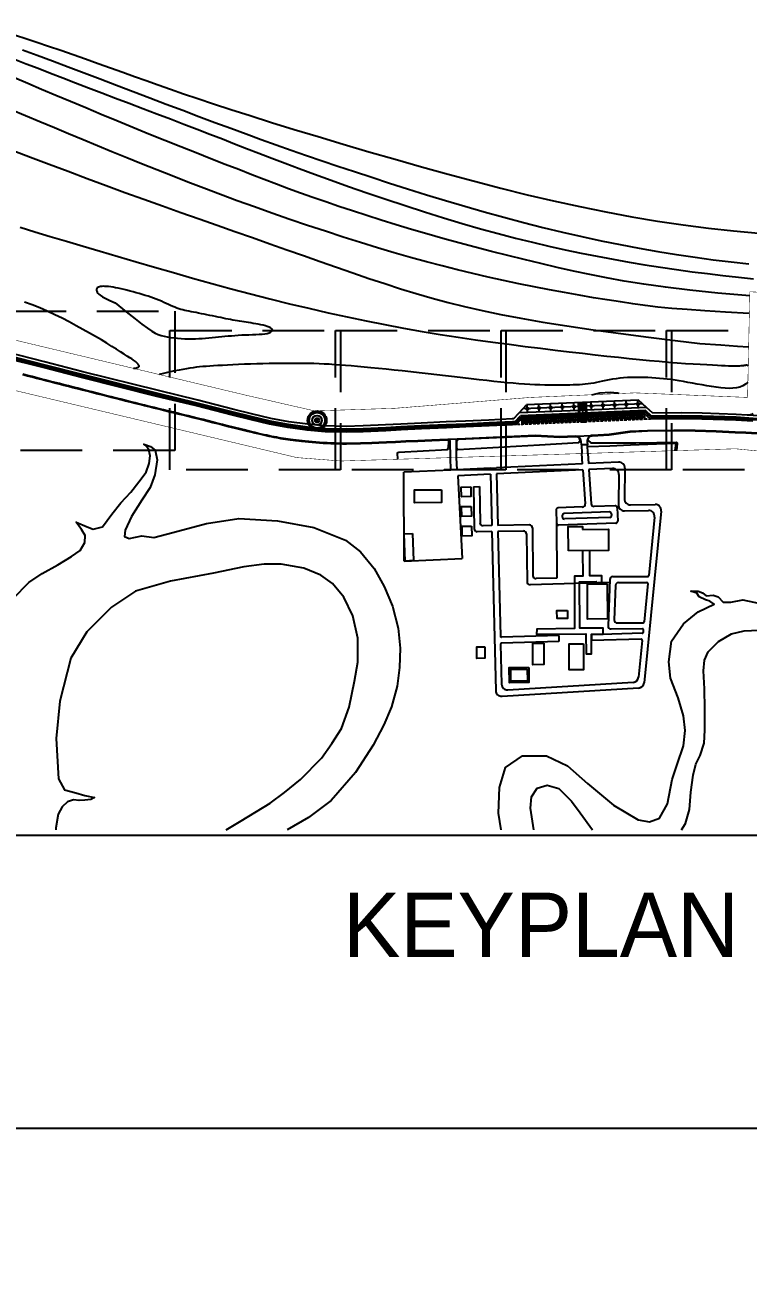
# Model space of a CAD drawing. Header units: millimetres. Extents: x -244126 to 368105, y -173968 to 259060.
# Drawn here: x -168978 to -167372, y 85807 to 88564 of the extents above; entities that cross this region are included whole.
import ezdxf
from ezdxf.xclip import XClip

# ---------------------------------------------------------------- set-up
doc = ezdxf.new("R2010")
doc.units = ezdxf.units.MM
doc.header["$MEASUREMENT"] = 0
doc.header["$XCLIPFRAME"] = 0
doc.linetypes.add('DASHED2', pattern=[0.375, 0.25, -0.125])
doc.linetypes.add('HIDDEN', pattern=[9.525, 6.35, -3.175])
for name, color, linetype in [('CONTOUR 0.50M', 8, 'Continuous'), ('CPP-LINE1', 1, 'Continuous'), ('CPP-LINE2.5', 7, 'Continuous'), ('CPP-ROOF', 7, 'Continuous'), ('CPP-TEXT-TITL', 5, 'Continuous'), ('POCH Draft 01', 241, 'Continuous'), ('Top Slope', 11, 'Continuous'), ('WALL', 2, 'Continuous')]:
    doc.layers.add(name, color=color, linetype=linetype)
doc.styles.add('CORDIA', font='cordia.shx')

# ---------------------------------------------------------------- blocks, each defined once
blk = doc.blocks.new('A$Cd4a0c64f')
at = {"layer": 'POCH Draft 01', "color": 8}
for points in [[(917.5, 835.7), (928.1, 832.3), (939.4, 828.5), (951.4, 824.5), (963.9, 820.2), (976.6, 815.8), (989.5, 811.3), (1002.5, 806.7), (1015.3, 802.2), (1027.8, 797.7), (1039.9, 793.3), (1051.9, 789), (1064.1, 784.7), (1076.8, 780.2), (1090.3, 775.5), (1105, 770.5), (1121.1, 765.1), (1139.1, 759.2), (1159, 752.9), (1180.8, 746), (1204.2, 738.8), (1228.9, 731.3), (1254.6, 723.6), (1281.1, 715.8), (1308.1, 708), (1335.4, 700.3), (1362.6, 692.7), (1389.9, 685.4), (1417, 678.3), (1444.2, 671.5), (1471.2, 665.1), (1498.1, 659.2), (1524.9, 653.7), (1551.6, 648.7), (1578.1, 644.3), (1604.5, 640.4), (1630.6, 637.1), (1656.5, 634.2), (1682.2, 631.7)], [(924.6, 820.7), (939.8, 815.2), (955.5, 809.3), (971.6, 803.3), (988, 797.1), (1004.7, 790.8), (1021.5, 784.4), (1038.5, 777.9), (1055.5, 771.4), (1072.6, 764.9), (1089.5, 758.5), (1106.2, 752.1), (1122.7, 746), (1138.9, 739.9), (1154.7, 734.1), (1170.3, 728.5), (1185.8, 722.9), (1201.3, 717.5), (1217, 712), (1232.9, 706.5), (1249.3, 701), (1266.3, 695.3), (1284, 689.5), (1302.2, 683.5), (1321, 677.5), (1340.3, 671.5), (1359.9, 665.5), (1379.8, 659.6), (1399.8, 653.8), (1420, 648.2), (1440.1, 642.9), (1460.2, 637.8), (1480.3, 632.9), (1500.2, 628.4), (1520.1, 624.1), (1539.8, 620.1), (1559.4, 616.4), (1578.7, 612.9), (1597.9, 609.8), (1616.8, 607), (1635.4, 604.5), (1653.9, 602.2), (1672.1, 600.3)], [(916.5, 811.1), (928.5, 806.4), (940.8, 801.7), (953.3, 796.8), (966.2, 791.8), (979.3, 786.7), (992.6, 781.5), (1006.3, 776.3), (1020.2, 771), (1034.3, 765.6), (1048.5, 760.2), (1062.7, 754.8), (1076.8, 749.5), (1090.7, 744.2), (1104.3, 739), (1117.5, 733.9), (1130.3, 728.9), (1142.9, 724), (1155.3, 719.1), (1168, 714.2), (1181.1, 709.1), (1194.9, 703.8), (1209.5, 698.3), (1225.2, 692.6), (1242.2, 686.4), (1260.2, 680), (1279.1, 673.5), (1298.5, 666.9), (1318.3, 660.3), (1338.2, 653.9), (1357.9, 647.7), (1377.3, 641.8), (1396.1, 636.4), (1414.3, 631.4), (1432.1, 626.7), (1449.4, 622.5), (1466.4, 618.5), (1483.2, 614.8), (1499.7, 611.3), (1516.2, 608.1), (1532.6, 605), (1548.9, 602.1), (1565.2, 599.4), (1581.4, 596.8), (1597.6, 594.4), (1613.7, 592.2), (1629.7, 590.2), (1645.6, 588.3), (1661.4, 586.5), (1677.1, 585)], [(1673.1, 567.2), (1640.2, 570.1), (1611.5, 573.1), (1586.3, 576.1), (1564, 579.2), (1544, 582.5), (1525.7, 585.8), (1508.5, 589.3), (1491.7, 592.9), (1474.9, 596.6), (1458, 600.6), (1441.1, 604.6), (1424.1, 608.7), (1407.2, 613), (1390.4, 617.4), (1373.7, 621.9), (1357.2, 626.4), (1340.9, 631.1), (1324.9, 635.8), (1309.2, 640.5), (1293.9, 645.2), (1278.9, 650), (1264.4, 654.7), (1250.3, 659.4), (1236.7, 664), (1223.6, 668.6), (1210.9, 673.2), (1198.4, 677.7), (1185.9, 682.4), (1173.4, 687.1), (1160.5, 692.1), (1147.2, 697.3), (1133.2, 702.7), (1118.5, 708.5), (1103.2, 714.6), (1087.4, 720.9), (1071.2, 727.4), (1054.8, 734), (1038.3, 740.7), (1021.8, 747.4), (1005.6, 754.2), (989.7, 760.8), (974.1, 767.4), (959, 773.8), (944.3, 780), (930.1, 786.1), (916.5, 791.9)], [(1672.7, 549.3), (1648.1, 550.6), (1627, 551.8), (1608.8, 553.1), (1592.9, 554.4), (1578.7, 555.8), (1565.6, 557.4), (1552.8, 559.1), (1540, 561), (1526.5, 563.1), (1512.3, 565.4), (1497.6, 567.9), (1482.5, 570.6), (1467, 573.5), (1451.3, 576.5), (1435.5, 579.7), (1419.7, 583.1), (1403.9, 586.6), (1388.2, 590.3), (1372.4, 594.1), (1356.4, 598.1), (1340.3, 602.4), (1323.9, 606.9), (1307.2, 611.7), (1290.1, 616.8), (1272.5, 622.2), (1254.5, 627.9), (1236.3, 633.8), (1218, 639.9), (1199.7, 646.1), (1181.4, 652.5), (1163.3, 658.9), (1145.6, 665.3), (1128.3, 671.7), (1111.4, 678.1), (1094.9, 684.5), (1078.7, 690.8), (1062.8, 697.1), (1047.2, 703.3), (1031.9, 709.5), (1016.7, 715.7), (1001.8, 721.9), (986.9, 728), (972.1, 734.1), (957.4, 740.2), (942.6, 746.4), (927.8, 752.6), (912.8, 759)], [(922.2, 638), (937.3, 633.4), (953.2, 628.6), (969.8, 623.6), (987, 618.5), (1004.7, 613.2), (1022.9, 607.8), (1041.6, 602.3), (1060.6, 596.7), (1080, 591.2), (1099.6, 585.6), (1119.4, 580.1), (1139.3, 574.6), (1159.3, 569.3), (1179.3, 564.2), (1199.3, 559.2), (1219.2, 554.5), (1239.1, 549.9), (1258.8, 545.6), (1278.3, 541.5), (1297.7, 537.7), (1316.9, 534.1), (1335.9, 530.7), (1354.6, 527.6), (1373, 524.7), (1391, 522.1), (1408.6, 519.6), (1425.6, 517.4), (1442.1, 515.3), (1457.9, 513.3), (1473, 511.5), (1487.3, 509.8), (1500.9, 508.2), (1513.9, 506.7), (1526.2, 505.3), (1537.9, 504), (1549.1, 502.8), (1559.8, 501.7), (1570.1, 500.8), (1580, 499.9), (1589.5, 499.1), (1598.5, 498.4), (1607, 497.8), (1614.9, 497.3), (1622.2, 496.9), (1628.8, 496.5), (1634.7, 496.2), (1639.8, 495.9), (1644.2, 495.7), (1647.9, 495.5), (1651.1, 495.3), (1653.9, 495.2), (1656.2, 495.2), (1658.2, 495.2), (1660, 495.2), (1661.6, 495.3), (1663.1, 495.4), (1664.4, 495.5), (1665.6, 495.6), (1666.6, 495.7), (1667.5, 495.9), (1668.3, 496), (1669, 496), (1669.6, 496.1), (1670.1, 496.1), (1670.5, 496), (1670.8, 496), (1671, 495.9), (1671.2, 495.8), (1671.3, 495.7), (1671.4, 495.6)], [(1038.9, 492.7), (1040.2, 492.8), (1041.2, 493), (1042.1, 493.2), (1042.7, 493.4), (1043.3, 493.6), (1043.7, 493.7), (1044, 493.9), (1044.2, 494.1), (1044.4, 494.3), (1044.5, 494.4), (1044.6, 494.6), (1044.6, 494.8), (1044.6, 495), (1044.6, 495.2), (1044.5, 495.4), (1044.4, 495.7), (1044.2, 495.9), (1044, 496.2), (1043.8, 496.6), (1043.5, 496.9), (1043.3, 497.2), (1043, 497.6), (1042.6, 498), (1042.3, 498.4), (1041.9, 498.7), (1041.4, 499.2), (1040.8, 499.7), (1039.9, 500.3), (1038.7, 501.2), (1037.1, 502.3), (1035.1, 503.6), (1032.5, 505.3), (1029.3, 507.3), (1025.6, 509.7), (1021.4, 512.4), (1016.6, 515.3), (1011.4, 518.5), (1005.8, 521.9), (999.8, 525.4), (993.5, 529), (986.8, 532.8), (979.9, 536.6), (972.7, 540.4), (965.4, 544.2), (957.8, 547.8), (950.1, 551.4), (942.3, 554.8), (934.5, 558), (926.6, 560.9)], [(1671.2, 478.3), (1668.7, 476.2), (1665.9, 474.5), (1662.8, 473.4), (1659.4, 472.6), (1655.8, 472.2), (1651.8, 472), (1647.7, 472.2), (1643.3, 472.6), (1638.6, 473.1), (1633.8, 473.8), (1629, 474.6), (1624, 475.5), (1619.1, 476.4), (1614.2, 477.4), (1609.4, 478.2), (1604.8, 479.1), (1600.4, 479.8), (1596.2, 480.5), (1592.1, 481.1), (1588.2, 481.6), (1584.3, 482), (1580.4, 482.3), (1576.5, 482.6), (1572.5, 482.9), (1568.4, 483.1), (1564.2, 483.2), (1559.9, 483.3), (1555.7, 483.3), (1551.5, 483.2), (1547.3, 483.1), (1543.2, 482.8), (1539.3, 482.4), (1535.5, 481.9), (1531.9, 481.4), (1528.3, 480.7), (1525, 480.1), (1521.7, 479.4), (1518.5, 478.7), (1515.5, 478.1), (1512.5, 477.5), (1509.6, 477), (1506.8, 476.6), (1503.9, 476.3), (1501, 476), (1498, 475.8), (1494.9, 475.6), (1491.5, 475.5), (1488, 475.4), (1484.3, 475.3), (1480.2, 475.3), (1476, 475.2), (1471.6, 475.3), (1466.9, 475.3), (1462.1, 475.4), (1457.1, 475.6), (1452, 475.8), (1446.7, 476.1), (1441.3, 476.4), (1435.6, 476.8), (1429.7, 477.3), (1423.5, 477.8), (1416.9, 478.5), (1409.9, 479.2), (1402.6, 480), (1394.7, 480.9), (1386.5, 481.8), (1377.9, 482.8), (1369.1, 483.8), (1360.1, 484.9), (1351.1, 486), (1342, 487), (1333, 488), (1324.2, 489), (1315.5, 490), (1307, 490.9), (1298.8, 491.7), (1290.9, 492.5), (1283.3, 493.2), (1276.1, 493.9), (1269.3, 494.5), (1262.9, 495.1), (1256.9, 495.6), (1251.1, 496), (1245.6, 496.4), (1240.3, 496.8), (1235.1, 497.1), (1229.8, 497.3), (1224.6, 497.5), (1219.2, 497.6), (1213.8, 497.7), (1208.2, 497.8), (1202.5, 497.8), (1196.7, 497.8), (1190.7, 497.8), (1184.6, 497.7), (1178.4, 497.6), (1172.1, 497.4), (1165.7, 497.2), (1159.3, 497), (1153, 496.8), (1146.9, 496.5), (1141, 496.2), (1135.5, 496), (1130.3, 495.7), (1125.6, 495.5), (1121.3, 495.2), (1117.4, 495), (1113.7, 494.7), (1110.2, 494.4), (1106.8, 494.1), (1103.6, 493.7), (1100.3, 493.3), (1096.9, 492.8), (1093.4, 492.3), (1089.7, 491.6), (1085.7, 490.9), (1081.3, 490), (1076.5, 489), (1071.1, 487.8), (1065.2, 486.4)], [(1510.7, 465.4), (1518.8, 467.4), (1529.3, 468), (1537.1, 467.4), (1538.3, 467.2)]]:
    blk.add_lwpolyline(points, dxfattribs=at)
blk.add_lwpolyline([(1014.6, 562.5), (1020, 560.1), (1031.3, 550.9), (1040.4, 543.6), (1047.6, 538.1), (1053.2, 534), (1057.6, 531), (1061.2, 529), (1064.3, 527.6), (1067.2, 526.6), (1070.3, 525.7), (1073.6, 525), (1077, 524.4), (1080.6, 524), (1084.2, 523.6), (1087.9, 523.3), (1091.6, 523.1), (1095.3, 523.1), (1098.9, 523.1), (1102.5, 523.1), (1106, 523.3), (1109.5, 523.5), (1113, 523.7), (1116.4, 524), (1119.7, 524.3), (1123.1, 524.7), (1126.4, 525), (1129.7, 525.4), (1133, 525.7), (1136.3, 526), (1139.7, 526.3), (1143.1, 526.6), (1146.6, 526.8), (1150.2, 527), (1153.8, 527.2), (1157.5, 527.3), (1161.2, 527.4), (1164.7, 527.6), (1168.1, 527.7), (1171.2, 528), (1174, 528.3), (1176.5, 528.7), (1178.4, 529.2), (1179.9, 529.8), (1181, 530.5), (1181.6, 531.3), (1181.8, 532.1), (1181.6, 532.9), (1181, 533.7), (1179.9, 534.5), (1178.4, 535.2), (1176.6, 535.9), (1174.6, 536.5), (1172.3, 537.1), (1169.8, 537.6), (1167.2, 538.1), (1164.7, 538.6), (1162.1, 539), (1159.6, 539.4), (1157.2, 539.7), (1154.9, 540.1), (1152.6, 540.4), (1150.3, 540.8), (1148, 541.1), (1145.8, 541.5), (1143.5, 541.9), (1141.1, 542.3), (1138.7, 542.8), (1136.3, 543.3), (1133.8, 543.8), (1131.2, 544.3), (1128.6, 544.9), (1125.9, 545.5), (1123.1, 546), (1120.3, 546.6), (1117.4, 547.2), (1114.5, 547.8), (1111.6, 548.4), (1108.7, 548.9), (1105.9, 549.5), (1103.2, 550), (1100.6, 550.5), (1098.2, 550.9), (1095.9, 551.4), (1093.8, 551.8), (1091.7, 552.3), (1089.6, 552.8), (1087.6, 553.3), (1085.6, 554), (1083.6, 554.7), (1081.5, 555.5), (1079.3, 556.4), (1077.1, 557.4), (1074.9, 558.5), (1072.5, 559.5), (1070.1, 560.6), (1067.6, 561.7), (1065, 562.8), (1062.3, 563.9), (1059.5, 564.9), (1056.7, 565.9), (1053.8, 566.9), (1050.8, 567.8), (1047.8, 568.7), (1044.7, 569.6), (1041.6, 570.5), (1038.4, 571.4), (1035.3, 572.2), (1032.1, 573), (1029.1, 573.7), (1026.1, 574.4), (1023.2, 575.1), (1020.4, 575.6), (1017.9, 576.1), (1015.4, 576.5), (1013.2, 576.8), (1011.2, 577), (1009.3, 577.1), (1007.6, 577.2), (1006.1, 577.1), (1004.8, 576.9), (1003.7, 576.7), (1002.8, 576.4), (1002, 576), (1001.5, 575.5), (1001.1, 574.9), (1000.8, 574.3), (1000.7, 573.6), (1000.8, 572.8), (1001, 572), (1001.3, 571.2), (1002, 570.2), (1003, 569.1), (1004.7, 567.9), (1007.1, 566.4), (1010.3, 564.6)], close=True, dxfattribs=at)
blk = doc.blocks.new('A$C69619acb')
at = {"layer": 'Top Slope', "color": 8, "ltscale": 0.1}
for p, q in [((1528.8, 755.3), (1482.1, 753.7)), ((1480.2, 751.6), (1480.2, 750)), ((1529, 749.7), (1482.3, 748.1)), ((1530.9, 753.4), (1530.9, 751.8))]:
    blk.add_line(p, q, dxfattribs=at)
for centre, start, end in [((1528.8, 753.3), 2.0307, 92.0307), ((1482.2, 751.6), 92.0307, 182.0307), ((1482.3, 750.1), 182.0307, 272.0307), ((1528.9, 751.7), 272.0307, 2.0307)]:
    blk.add_arc(centre, 2.04, start, end, dxfattribs=at)
at = {"layer": 'WALL', "color": 1}
for p, q in [((1538.2, 806.5), (1507.2, 805.1)), ((1365.5, 798.5), (1317.2, 796.3)), ((1317.5, 704.8), (1317.2, 796.3)), ((1406.3, 800.4), (1371.5, 798.8)), ((1406.4, 794.3), (1372.8, 792.7)), ((1372.8, 792.7), (1377.2, 707.3)), ((1406.3, 800.4), (1412.4, 800.7)), ((1406.4, 794.3), (1407.7, 741.3)), ((1501.1, 804.8), (1412.4, 800.7)), ((1501.5, 798.7), (1412.6, 794.6)), ((1412.6, 794.6), (1413.8, 741.4)), ((1501.5, 798.7), (1503.7, 763.7)), ((1532, 800.1), (1507.6, 798.9)), ((1507.6, 798.9), (1509.9, 763.8)), ((1538.4, 793.9), (1538, 762.7)), ((1544.6, 800.3), (1544.2, 768.9)), ((1388.7, 781.3), (1394.9, 781.4)), ((1388.7, 781.3), (1389.4, 737.9)), ((1394.9, 781.4), (1395.5, 744.2)), ((1473.8, 757.5), (1474.3, 743.7)), ((1500.8, 760.5), (1475.8, 759.6)), ((1534.7, 761.7), (1513.1, 760.9)), ((1536.8, 759.7), (1537.3, 745.9)), ((1544.2, 756.5), (1569, 756.8)), ((1550.4, 762.7), (1575.8, 763.1)), ((1582, 756.3), (1564.3, 579.5)), ((1446.3, 742), (1413.8, 741.4)), ((1474.3, 743.7), (1474.5, 687.2)), ((1535.3, 743.8), (1476.4, 741.7)), ((1575.2, 750.1), (1569.2, 689.8)), ((1407.8, 735.2), (1392.5, 734.9)), ((1407.7, 741.3), (1398.6, 741.2)), ((1407.8, 735.2), (1411.7, 571.4)), ((1440.2, 735.7), (1413.9, 735.3)), ((1413.9, 735.3), (1416.5, 627.3)), ((1443.4, 732.7), (1443.9, 683.4)), ((1449.4, 738.9), (1450, 689.7)), ((1317.5, 704.8), (1377.2, 707.3)), ((1528.9, 682.6), (1447.1, 680.4)), ((1474.5, 687.2), (1453.2, 686.7)), ((1529, 685.8), (1527.3, 638)), ((1532.1, 688.7), (1568.2, 688.8)), ((1534.9, 679.7), (1533.7, 644.2)), ((1538, 682.6), (1567.3, 682.7)), ((1568.4, 681.6), (1564.4, 642.2)), ((1536.7, 641), (1563.4, 641.3)), ((1476.5, 628), (1417.5, 626.3)), ((1476.5, 628), (1476.7, 621.8)), ((1562.3, 630.4), (1510.2, 628.9)), ((1510.2, 628.9), (1510.2, 622.8)), ((1530.4, 634.8), (1562.6, 635.2)), ((1563.6, 634.1), (1563.3, 631.3)), ((1416.7, 619.1), (1417.6, 577.9)), ((1476.7, 621.8), (1417.7, 620.2)), ((1561.5, 624.3), (1510.2, 622.8)), ((1562.5, 623.1), (1558.7, 585.3)), ((1553, 579.8), (1424.1, 571.9)), ((1558.6, 574), (1418.2, 565.4))]:
    blk.add_line(p, q, dxfattribs=at)
blk.add_lwpolyline([(2734.8, 0), (0, 0), (0, 1575.2), (2734.8, 1575.2)], close=True, dxfattribs=at)
for points in [[(915, 666.2), (931, 682.8), (944.9, 692.1), (960.9, 701), (975.1, 709.3), (984.1, 715.5), (988.6, 723.8), (989.2, 731.2), (985.3, 737.2), (979.9, 744.8), (991.1, 739.9), (997.3, 737.6), (1007, 740.1), (1016.6, 752.9), (1025.7, 764.8), (1036.1, 775.7), (1044.2, 786.4), (1051.8, 796.3), (1054.9, 805.2), (1055.9, 813.2), (1054.5, 819.4), (1051.9, 823.5), (1049.5, 825.1), (1056.3, 822.7), (1061.1, 819.1), (1063.3, 809.1), (1060.9, 793.7), (1055.9, 780.5), (1047.6, 767.6), (1036.9, 750.5), (1030.3, 736.5), (1029.7, 730), (1034.5, 727.9), (1047.3, 730.7), (1059.9, 729.1), (1079.4, 734.2), (1114.1, 743.6), (1147.3, 748.7), (1187.2, 746.1), (1224.4, 739.5), (1257, 726.2), (1272.6, 714.1), (1286.7, 697.2), (1297, 678.4), (1305.5, 658.2), (1311.2, 635.5), (1313.4, 615), (1312.7, 595.3), (1310.4, 575.8), (1304.5, 554.5), (1296.4, 536.2), (1285.4, 515.2), (1267.2, 486.9), (1242.2, 458.2), (1219.1, 440.6), (1193.6, 425.9), (1174.8, 414.7), (1159.2, 403.3), (1144.1, 387), (1138.2, 372.1), (1136.3, 360.6), (1137.8, 353.9), (1140.1, 349.9)], [(1365.5, 798.5), (1365.3, 811.3)], [(1370.9, 811.5), (1371.5, 798.8)], [(1501.1, 804.8), (1500.3, 815.5)], [(1506.6, 815.7), (1507.2, 805.1)], [(1090.8, 353.1), (1087.7, 364.6), (1089.2, 378.2), (1097.5, 396.2), (1106.6, 406.8), (1125.9, 422.6), (1149.5, 437.1), (1179.5, 455.5), (1194.3, 466.3), (1210.9, 479.7), (1232.2, 501.6), (1243, 516.9), (1252.8, 532.3), (1260.8, 554.2), (1266.3, 580.9), (1269.9, 600.5), (1269.8, 625.3), (1264.5, 648.5), (1255.2, 667.5), (1243.7, 681.8), (1231.8, 690.1), (1214.3, 697.5), (1190.8, 701.6), (1173.4, 701.5), (1152.5, 698.8), (1121.3, 692.3), (1076.8, 684), (1040.9, 673.7), (1016.2, 657.2), (990.8, 632), (974.2, 604.7), (963, 560.4), (959.4, 522.1), (961.8, 480.5), (967.9, 469.3), (979.6, 466.1), (988.9, 463.2), (998.8, 461.3), (995.1, 459.3), (988.6, 458.4), (982.9, 458), (977, 459), (970.9, 456.7), (965.5, 451.5), (961.4, 444), (958.9, 430.1), (958.5, 414.3), (959.9, 405.2), (963.7, 401.2), (968.2, 400.9), (973.5, 402.6), (977.6, 402), (983.1, 402.6), (979.7, 398.8), (975.8, 397.7), (971, 397.4), (967.2, 395.4), (963.9, 391), (962, 380.6), (958.1, 366.6), (954.4, 356.4), (943, 336)], [(1435.4, 362), (1427, 385.5), (1419.2, 414.4), (1414.4, 445.2), (1415.5, 471.6), (1421.8, 492.2), (1439.1, 504.1), (1463.9, 504.1), (1485.6, 493.8), (1506.3, 475.8), (1532.8, 453.3), (1558.2, 438.2), (1570, 436.1), (1580.3, 440.1), (1588.5, 454.6), (1593.3, 479.7), (1598.6, 495.3), (1605, 514.6), (1606.8, 530.2), (1605, 545.2), (1599.4, 564), (1591.6, 584.2), (1589.8, 601), (1592.7, 622.4), (1605, 640), (1620.1, 652.5), (1636.4, 660.2), (1632.2, 663.6), (1627.5, 664.7), (1621.2, 667.9), (1618.5, 671.7), (1612.6, 673.7), (1620, 673.8), (1624.5, 671.9), (1628.4, 669), (1635.4, 669.8), (1640.7, 667.8), (1645.9, 662.5), (1653.6, 662.3), (1666, 665), (1688.5, 660)], [(1466.8, 366.8), (1459.7, 388.5), (1452.1, 420.3), (1447.3, 450.1), (1448.4, 462), (1454.4, 470.8), (1464.7, 474.1), (1476.6, 470.6), (1489.7, 457.5), (1498.6, 445.5), (1513, 425.3), (1524.3, 412.7), (1538.9, 405), (1556.4, 402.1), (1575.4, 405.1), (1587.1, 411.4), (1599.7, 422.7), (1607.1, 434.5), (1611.1, 449), (1612.6, 466.9), (1614.8, 484.1), (1617.8, 495.6), (1622, 504.6), (1626.1, 517.3), (1627, 530.7), (1626.9, 540), (1626.9, 552.6), (1626.5, 573.2), (1625.5, 591.8), (1626.7, 602.7), (1630.5, 611.4), (1640.9, 622), (1654.2, 629.8), (1667.5, 632.9), (1682.4, 633.5)]]:
    blk.add_lwpolyline(points, dxfattribs=at)
for centre, radius, start, end in [((1538.5, 800.4), 6.13, 359.2731, 92.6465), ((1532.3, 793.9), 6.13, 359.2731, 92.6465), ((1550.3, 768.8), 6.13, 179.2731, 270.8631), ((1475.9, 757.5), 2.04, 92.0307, 182.0307), ((1500.7, 763.5), 3.06, 272.0307, 3.759), ((1512.9, 764), 3.06, 183.759, 272.0307), ((1534.7, 759.6), 2.04, 2.0307, 92.0307), ((1544.1, 762.6), 6.13, 179.2731, 270.8631), ((1569.1, 750.7), 6.13, 354.2814, 90.8631), ((1575.9, 756.9), 6.13, 354.2814, 90.8631), ((1398.5, 744.2), 3.06, 180.9107, 270.9634), ((1446.4, 738.9), 3.06, 0.6793, 90.9634), ((1476.3, 743.8), 2.04, 182.0307, 272.0307), ((1535.2, 745.8), 2.04, 272.0307, 2.0307), ((1392.5, 738), 3.06, 180.9107, 270.9634), ((1440.3, 732.7), 3.06, 0.6793, 90.9634), ((1447, 683.4), 3.06, 180.6793, 271.5233), ((1453.1, 689.7), 3.06, 180.6793, 271.5233), ((1532.1, 685.7), 3.06, 90.1624, 177.9203), ((1538, 679.6), 3.06, 90.1624, 177.9203), ((1567.3, 681.7), 1.02, 354.2814, 90.1624), ((1568.2, 689.9), 1.02, 270.1624, 354.2814), ((1536.7, 644.1), 3.06, 177.9203, 270.6037), ((1563.4, 642.3), 1.02, 270.6037, 354.2814), ((1417.5, 627.3), 1.02, 181.3431, 271.6343), ((1530.4, 637.9), 3.06, 177.9203, 270.6037), ((1562.3, 631.4), 1.02, 271.6343, 354.2814), ((1562.6, 634.2), 1.02, 354.2814, 90.6037), ((1417.7, 619.1), 1.02, 91.6343, 181.3431), ((1561.5, 623.2), 1.02, 354.2814, 91.6343), ((1423.8, 578.1), 6.13, 181.3431, 273.487), ((1552.6, 585.9), 6.13, 273.487, 354.2814), ((1558.2, 580.1), 6.13, 273.487, 354.2814), ((1417.8, 571.6), 6.13, 181.3431, 273.487)]:
    blk.add_arc(centre, radius, start, end, dxfattribs=at)
blk = doc.blocks.new('A$C01de73fd')
at = {"layer": 'Top Slope', "color": 8, "ltscale": 0.1}
blk.add_lwpolyline([(1298.3, 165.3), (1298.4, 149.8), (1278.3, 149.7), (1278.2, 165.2)], close=True, dxfattribs=at)
at = {"layer": 'WALL', "color": 3}
for points in [[(1208.6, 348.4), (1208.6, 335.2), (1180.6, 335.1), (1180.6, 348.3)], [(1238.5, 351.4), (1238.7, 341.3), (1229, 341.1), (1228.8, 351.2)], [(1238.9, 331.2), (1239.2, 321.1), (1229.5, 320.9), (1229.2, 331)], [(1239.4, 311), (1239.6, 300.9), (1229.9, 300.7), (1229.7, 310.8)], [(1178.5, 303.3), (1179.7, 275.4), (1171.1, 275), (1170, 303)], [(1379.1, 251.6), (1379.2, 215.3), (1358.7, 215.2), (1358.6, 251.5)], [(1338.3, 224.1), (1338.3, 215.8), (1327.4, 215.8), (1327.3, 224.1)], [(1252.9, 186.5), (1252.9, 174.8), (1244.8, 174.7), (1244.7, 186.5)], [(1313.8, 190.4), (1313.9, 168.3), (1302.5, 168.2), (1302.5, 190.4)], [(1354.5, 189.6), (1354.6, 163), (1340, 163), (1339.9, 189.6)], [(1296.8, 163.7), (1296.9, 151.3), (1279.8, 151.3), (1279.8, 163.7)]]:
    blk.add_lwpolyline(points, close=True, dxfattribs=at)
for points in [[(1339.1, 285.6), (1339, 310.6), (1353.6, 310.7), (1353.6, 307.6)], [(1353.6, 307.6), (1380.2, 307.7), (1380.2, 285.7), (1339.1, 285.6)], [(1353.7, 285.6), (1353.7, 285.6), (1353.9, 259.5), (1345.2, 259.5), (1345.3, 205.4), (1306.5, 204.7), (1306.4, 199.6), (1357.1, 200), (1357.2, 179.4), (1362.8, 179.4), (1362.7, 199.8), (1374.9, 199.8), (1374.9, 205.9), (1350.7, 205.8), (1350.6, 253.7), (1367.5, 253.8), (1367.5, 251.5)], [(1373.5, 251.5), (1373.5, 251.5), (1373.4, 259.7), (1361.1, 259.7), (1361, 285.6)]]:
    blk.add_lwpolyline(points, dxfattribs=at)
blk = doc.blocks.new('A$Cb4239c8d')
at = {"layer": 'WALL', "color": 8}
for points in [[(0, 6), (0.1, 6), (0.1, 1), (0, 1)], [(0.5, 4.9), (2, 4.9), (2, 5.2), (0.5, 5.2)], [(2.5, 6), (2.6, 6), (2.6, 1), (2.5, 1)]]:
    blk.add_lwpolyline(points, close=True, dxfattribs=at)
blk.add_lwpolyline([(0.1, 1), (0.1, 6), (2.5, 6), (2.5, 1)], dxfattribs=at)
blk = doc.blocks.new('A$C56fe0a10')
at = {"layer": 'WALL'}
for p in [(0, 0), (2.5, 0), (5, 0), (7.5, 0), (10, 0), (12.5, 0), (15, 0), (17.5, 0), (20, 0), (22.5, 0), (25, 0), (27.5, 0), (30, 0), (32.5, 0), (35, 0), (37.5, 0), (40, 0), (42.5, 0), (45, 0), (47.5, 0), (50, 0), (52.5, 0), (55, 0), (57.5, 0)]:
    blk.add_blockref('A$Cb4239c8d', p, dxfattribs=at)
blk = doc.blocks.new('A$C4f9aee8a')
at = {"layer": 'WALL', "color": 1}
for p, q in [((0, 0.4), (0.8, 0.4)), ((0.4, 0.8), (0.4, 0))]:
    blk.add_line(p, q, dxfattribs=at)
blk = doc.blocks.new('A$C82a114a4')
at = {"layer": 'WALL', "color": 1}
for p, q in [((0, 0.1), (0.2, 0.1)), ((0.1, 0), (0.1, 0.2))]:
    blk.add_line(p, q, dxfattribs=at)
at = {"layer": 'WALL'}
blk.add_lwpolyline([(0, 0.2), (0.2, 0.2), (0.2, 0), (0, 0)], close=True, dxfattribs=at)
blk = doc.blocks.new('A$C4b32d2d9')
at = {"layer": 'CPP-LINE2.5'}
blk.add_lwpolyline([(1, 5.8), (5.8, 5.8), (5.8, 1), (1, 1)], close=True, dxfattribs=at)
at = {"layer": 'CPP-ROOF', "color": 1, "linetype": 'DASHED2'}
blk.add_lwpolyline([(0, 6.8), (6.8, 6.8), (6.8, 0), (0, 0)], close=True, dxfattribs=at)
at = {"layer": 'WALL', "color": 3}
for points in [[(1.1, 5.7), (1.7, 5.7), (1.7, 5.1), (1.1, 5.1)], [(1.1, 1.7), (1.7, 1.7), (1.7, 1.1), (1.1, 1.1)], [(5.1, 5.7), (5.7, 5.7), (5.7, 5.1), (5.1, 5.1)], [(5.1, 1.7), (5.7, 1.7), (5.7, 1.1), (5.1, 1.1)]]:
    blk.add_lwpolyline(points, close=True, dxfattribs=at)
at = {"layer": 'WALL', "color": 1}
for points in [[(1.1, 5), (1.7, 5), (1.7, 1.7), (1.1, 1.7)], [(5.1, 5), (5.7, 5), (5.7, 1.7), (5.1, 1.7)]]:
    blk.add_lwpolyline(points, close=True, dxfattribs=at)
at = {"layer": 'WALL'}
for p in [(1.3, 5.3), (1.3, 1.3), (5.3, 5.3), (5.3, 1.3)]:
    blk.add_blockref('A$C82a114a4', p, dxfattribs=at)
blk = doc.blocks.new('G$CE2FEF259')
at = {"layer": 'CONTOUR 0.50M', "color": 8}
blk.add_lwpolyline([(1697.2, 853.4), (1683.3, 854.4), (1676.8, 854.7), (1670.4, 855.1)], dxfattribs=at)
for radius in [9.8, 8.9]:
    blk.add_circle((1227.8, 849.7), radius, dxfattribs=at)
at = {"layer": 'CPP-LINE1', "color": 8, "linetype": 'HIDDEN', "ltscale": 10, "elevation": -2.5}
for points in [[(906, 962.1), (1081.4, 962.1), (1081.4, 818.6), (906, 818.6)], [(1076.4, 942.1), (1251.8, 942.1), (1251.8, 798.6), (1076.4, 798.6)], [(1246.8, 942.1), (1422.2, 942.1), (1422.2, 798.6), (1246.8, 798.6)], [(1417.2, 942.1), (1592.5, 942.1), (1592.5, 798.6), (1417.2, 798.6)], [(1587.5, 942.1), (1762.9, 942.1), (1762.9, 798.6), (1587.5, 798.6)]]:
    blk.add_lwpolyline(points, close=True, dxfattribs=at)
at = {"layer": 'Defpoints', "color": 8, "const_width": 0.5}
for points in [[(2549.2, 662.9), (2503.8, 814.9), (2441.3, 1053.4), (2048.1, 993.2), (1826, 975), (1673.2, 982.1), (1670.9, 873.3), (1554.9, 878), (1447.6, 873.3), (1307.9, 862.1), (1225.3, 859.4), (1154.5, 875.6), (818.7, 955.8)], [(860, 894), (1207.1, 811.3), (1252.5, 807.8), (1658.6, 820.4), (1843.2, 802.3), (2181.2, 826.2), (2259.5, 835.5), (2406.9, 847.9), (2438.4, 829.3), (2457, 798.9), (2495.4, 647.1), (2549.2, 662.9)]]:
    blk.add_lwpolyline(points, dxfattribs=at)
at = {"layer": 'Top Slope', "color": 8, "ltscale": 0.1}
for p, q in [((1566.8, 862.9), (1558.5, 870.6)), ((1435.8, 857.4), (1443.4, 865.8)), ((1571.5, 852.5), (1565.2, 858.3)), ((1432.1, 846.8), (1437.8, 853)), ((1504.6, 853.3), (1498.6, 853.1)), ((1504.7, 851.3), (1498.7, 851.1)), ((1504.8, 849.3), (1498.8, 849.1)), ((1493.3, 833.4), (1511.5, 834.2)), ((1373, 830.4), (1362.4, 830)), ((1506.1, 824.6), (1499.9, 824.3))]:
    blk.add_line(p, q, dxfattribs=at)
for points in [[(1103.9, 866), (1063.4, 875.9), (985.7, 895.3), (946.2, 905.5), (907.5, 915.4), (882.8, 921.5), (869.2, 924.9)], [(1558.5, 870.6), (1443.4, 865.8)], [(1534.3, 861.6), (1534, 869.5)], [(1546.3, 862.1), (1545.9, 870)], [(1558.3, 862.6), (1557.9, 870.6)], [(1432.1, 846.8), (1428.8, 846.6), (1404.8, 845.5), (1380.9, 844.4), (1360.8, 843.6), (1335.1, 842.4), (1314.1, 841.4), (1298.5, 840.4), (1275.4, 839.4), (1275.3, 839.4), (1257.8, 839), (1257.7, 839), (1236.3, 839.5), (1217.7, 841.1), (1198.1, 843.8), (1179.3, 847.2), (1159.3, 852), (1141.1, 856.6), (1103.9, 866)], [(1565.2, 858.3), (1437.8, 853)], [(1562.7, 866.7), (1439.6, 861.6)], [(1444.4, 857.8), (1444, 865.8)], [(1456.4, 858.3), (1456, 866.3)], [(1468.3, 858.8), (1468, 866.8)], [(1480.3, 859.3), (1480, 867.3)], [(1492.3, 859.8), (1492, 867.8)], [(1497.6, 854), (1497, 868)], [(1498.6, 854.1), (1498.3, 860)], [(1501.3, 860.2), (1501, 868.2)], [(1501.6, 854.2), (1501.3, 860.2)], [(1504.6, 854.3), (1504.3, 860.3)], [(1505.6, 854.3), (1505, 868.3)], [(1510.3, 860.5), (1510, 868.5)], [(1522.3, 861.1), (1522, 869)], [(1499.8, 848.1), (1499.6, 854.1)], [(1501.8, 848.2), (1501.6, 854.2)], [(1503.8, 848.3), (1503.6, 854.3)], [(1658.9, 851.3), (1624, 852.5), (1603, 852.9), (1571.5, 852.5)], [(1905.9, 838.9), (1897.1, 838.1), (1874.7, 837.3), (1796.2, 841.8), (1717, 847.5), (1683, 849.9), (1676.5, 850.2), (1658.9, 851.3)], [(1919.9, 826), (1915.7, 825.6), (1896.1, 824), (1875.1, 823.3), (1855.7, 823.7), (1834.9, 824.9), (1813.5, 826.4), (1776.9, 828.9), (1738.7, 831.7), (1718.4, 833.2), (1687, 835.5), (1669, 836.5), (1658.2, 837)], [(1498.8, 829.1), (1498.1, 828.1), (1496.9, 826.5), (1456.6, 824.2), (1372.6, 819.4), (1371.4, 821)]]:
    blk.add_lwpolyline(points, dxfattribs=at)
for points in [[(1362.2, 829.4), (1345.9, 828.6), (1331.5, 828), (1319.1, 827.5), (1308.4, 827), (1299.2, 826.6, -0.000315), (1299.2, 826.6), (1291.3, 826.3, -0.000568), (1291.3, 826.3), (1284.3, 826, -0.00088), (1284.3, 826), (1278.1, 825.7, -0.001213), (1278.1, 825.7), (1272.5, 825.6, -0.001552), (1272.5, 825.6), (1267.3, 825.4, -0.001918), (1267.3, 825.4), (1262.5, 825.4, -0.002287), (1262.5, 825.4), (1258.1, 825.3, -0.002624), (1258.1, 825.3), (1253.9, 825.3, -0.002884), (1253.9, 825.3), (1249.9, 825.4, -0.00302), (1249.9, 825.4), (1245.9, 825.5, -0.003), (1245.9, 825.5), (1242.1, 825.6, -0.002806), (1242, 825.6), (1238.2, 825.8, -0.002512), (1238.1, 825.8), (1234.2, 826, -0.002255), (1234.2, 826), (1230.4, 826.3, -0.002046), (1230.3, 826.3), (1226.5, 826.6, -0.001876), (1226.5, 826.6), (1222.8, 826.9, -0.001739), (1222.8, 826.9), (1219.1, 827.2, -0.001633), (1219.1, 827.2), (1215.6, 827.6, -0.001557), (1215.6, 827.6), (1212.2, 827.9, -0.001541), (1212.2, 827.9), (1209.1, 828.3, -0.00166), (1209.1, 828.3), (1206.1, 828.6, -0.001799), (1206.1, 828.6), (1203.3, 829, -0.001921), (1203.3, 829), (1200.5, 829.3, -0.002014), (1200.5, 829.3), (1198, 829.7, -0.002068), (1197.9, 829.7), (1195.4, 830.1, -0.002076), (1195.4, 830.1), (1193, 830.4, -0.00203), (1193, 830.4), (1190.6, 830.8, -0.001974), (1190.6, 830.8), (1188.2, 831.2, -0.002038), (1188.2, 831.2), (1185.9, 831.7, -0.002076), (1185.9, 831.7), (1183.5, 832.1, -0.002042), (1183.5, 832.1), (1181, 832.6, -0.001942), (1181, 832.6), (1178.5, 833.1, -0.001791), (1178.5, 833.1), (1175.8, 833.7, -0.001605), (1175.8, 833.7), (1173.1, 834.3, -0.001401), (1173.1, 834.3), (1170.1, 835, -0.001192), (1170.1, 835), (1167, 835.7, -0.000998), (1167, 835.7), (1163.6, 836.5, -0.000837), (1163.6, 836.5), (1160.1, 837.4, -0.000703), (1160.1, 837.4), (1156.4, 838.3, -0.00059), (1156.4, 838.3), (1152.5, 839.2, -0.000494), (1152.5, 839.2), (1148.4, 840.2, -0.000411), (1148.4, 840.2), (1144.1, 841.3, -0.00034), (1144.1, 841.3), (1139.7, 842.4, -0.00027), (1139.7, 842.4), (1135.1, 843.5), (1130.4, 844.7), (1125.5, 846), (1120.5, 847.2), (1115.5, 848.5), (1110.4, 849.8), (1105.2, 851.1), (1100.1, 852.4), (1095, 853.6), (1089.9, 854.9), (1084.8, 856.1), (1079.8, 857.4), (1074.8, 858.6), (1069.8, 859.8), (1064.8, 861.1), (1059.9, 862.3), (1055, 863.5), (1050.1, 864.7), (1045.2, 865.9), (1040.4, 867.1), (1035.5, 868.4), (1030.6, 869.6), (1025.7, 870.8), (1020.8, 872.1), (1015.9, 873.3), (1010.9, 874.6), (1005.9, 875.8), (1000.9, 877.1), (996, 878.3), (991, 879.6), (986.2, 880.8), (981.3, 882.1), (976.5, 883.3), (971.8, 884.5), (967.1, 885.7), (962.5, 886.9), (957.8, 888.1), (953.2, 889.3), (948.5, 890.5), (943.9, 891.7), (939.1, 892.9), (934.4, 894.1), (929.6, 895.3), (924.8, 896.5)], [(1498.8, 829.1, 0.339147), (1493.4, 832.8), (1477.6, 832.1), (1452.4, 833.4), (1373.1, 829.8, 0.403799), (1371.4, 828), (1371.4, 821)], [(1658.2, 837), (1638.5, 838), (1616.8, 838.5), (1595, 838.8), (1567.8, 838.4), (1549.9, 837.6), (1528.6, 834.5), (1511, 833.5, 0.302723), (1506.6, 830.3)], [(1310.9, 809.7), (1310.7, 815.8, -0.407095), (1311.9, 817), (1362.2, 819.5), (1363.2, 821.3), (1363.4, 828.1, 0.438872), (1362.2, 829.4)], [(1506.6, 830.3), (1506.8, 829.1), (1509.6, 826.7), (1540.1, 826.6), (1555.8, 826.7), (1577.5, 827), (1597.3, 827.2, -0.460994), (1598.6, 825.9), (1597.8, 818.6)]]:
    blk.add_lwpolyline(points, format="xyb", dxfattribs=at)
for radius in [2, 1]:
    blk.add_circle((1501.7, 851.2), radius, dxfattribs=at)
at = {"layer": 'WALL', "color": 8}
for p, q in [((1430, 851.2), (1435.8, 857.4)), ((1571, 851), (1564.6, 856.8)), ((1572.1, 854), (1565.7, 859.9)), ((1573.3, 857), (1566.8, 862.9)), ((1431.4, 848.2), (1437.2, 854.5)), ((1432.8, 845.3), (1438.5, 851.5)), ((1498.6, 854.1), (1498.8, 848.1)), ((1498.8, 848.1), (1504.8, 848.3)), ((1504.8, 848.3), (1504.6, 854.3)), ((1499.9, 824.3), (1500.3, 815.5)), ((1506.6, 815.7), (1506.1, 824.6))]:
    blk.add_line(p, q, dxfattribs=at)
for points in [[(913.9, 1128), (932.9, 1120.8), (952.1, 1113.5), (971.6, 1106.2), (991.1, 1098.9), (1010.6, 1091.7), (1030.1, 1084.5), (1049.5, 1077.5), (1068.6, 1070.6), (1087.6, 1063.8), (1106.4, 1057.2), (1124.9, 1050.7), (1143.2, 1044.2), (1161.2, 1037.9), (1179.1, 1031.6), (1196.6, 1025.4), (1213.9, 1019.3), (1231, 1013.3), (1247.8, 1007.3), (1264.5, 1001.6), (1281, 995.9), (1297.4, 990.5), (1313.7, 985.3), (1329.9, 980.3), (1346.1, 975.6), (1362.6, 971.2), (1379.6, 966.9), (1397.6, 962.7), (1416.8, 958.7), (1437.6, 954.8), (1460.2, 950.8), (1485, 946.9), (1512.1, 942.9), (1540.5, 939), (1569, 935.3), (1596.5, 931.9), (1621.7, 928.9), (1643.5, 927.3), (1660.6, 926), (1672, 925.4)], [(1103.6, 864.6), (1063, 874.4), (985.4, 893.8), (945.8, 904.1), (907.2, 913.9), (882.5, 920.1), (868.3, 923.6)], [(1104.3, 867.5), (1063.8, 877.4), (986.1, 896.8), (946.6, 907), (907.9, 916.9), (883.2, 923), (870.2, 926.2)], [(1105, 870.4), (1064.5, 880.3), (986.8, 899.7), (947.3, 909.9), (908.6, 919.8), (883.9, 925.9), (872.1, 928.8)], [(1362.4, 830), (1345.8, 829.2), (1331.5, 828.6), (1319.1, 828.1), (1308.4, 827.6), (1299.2, 827.2), (1291.2, 826.9), (1284.3, 826.6), (1278.1, 826.3), (1272.5, 826.2), (1267.3, 826), (1262.5, 826), (1258.1, 825.9), (1253.9, 825.9), (1249.9, 826), (1246, 826.1), (1242.1, 826.2), (1238.2, 826.4), (1234.3, 826.6), (1230.4, 826.9), (1226.6, 827.2), (1222.8, 827.5), (1219.2, 827.8), (1215.7, 828.2), (1212.3, 828.5), (1209.2, 828.9), (1206.2, 829.2), (1203.3, 829.6), (1200.6, 829.9), (1198, 830.3), (1195.5, 830.7), (1193.1, 831), (1190.7, 831.4), (1188.3, 831.8), (1186, 832.3), (1183.6, 832.7), (1181.2, 833.2), (1178.6, 833.7), (1176, 834.3), (1173.2, 834.9), (1170.2, 835.6), (1167.1, 836.3), (1163.8, 837.1), (1160.2, 837.9), (1156.5, 838.8), (1152.6, 839.8), (1148.5, 840.8), (1144.3, 841.9), (1139.9, 843), (1135.3, 844.1), (1130.5, 845.3), (1125.6, 846.6), (1120.7, 847.8), (1115.6, 849.1), (1110.5, 850.4), (1105.4, 851.7), (1100.2, 852.9), (1095.1, 854.2), (1090, 855.5), (1085, 856.7), (1079.9, 858), (1074.9, 859.2), (1069.9, 860.4), (1065, 861.6), (1060, 862.9), (1055.1, 864.1), (1050.3, 865.3), (1045.4, 866.5), (1040.5, 867.7), (1035.7, 868.9), (1030.8, 870.2), (1025.9, 871.4), (1021, 872.6), (1016, 873.9), (1011.1, 875.1), (1006.1, 876.4), (1001.1, 877.7), (996.1, 878.9), (991.2, 880.2), (986.3, 881.4), (981.5, 882.7), (976.7, 883.9), (972, 885.1), (967.3, 886.3), (962.6, 887.5), (958, 888.7), (953.3, 889.8), (948.7, 891), (944, 892.2), (939.3, 893.4), (934.5, 894.7), (929.7, 895.9), (924.9, 897.1)], [(1430, 851.2), (1428.6, 851.1), (1404.6, 850), (1380.7, 848.9), (1360.6, 848.1), (1334.9, 846.9), (1313.9, 845.8), (1298.3, 844.9), (1275.2, 843.9), (1257.7, 843.5), (1236.6, 843.9), (1218.2, 845.6), (1198.8, 848.3), (1180.2, 851.6), (1160.4, 856.4), (1142.2, 860.9), (1105, 870.4)], [(1432.8, 845.3), (1428.9, 845.1), (1404.9, 844), (1381, 842.9), (1360.9, 842.1), (1335.2, 840.9), (1314.2, 839.9), (1298.6, 838.9), (1275.4, 837.9), (1275.4, 837.9), (1257.8, 837.5), (1257.7, 837.5), (1236.2, 838), (1217.5, 839.6), (1197.8, 842.4), (1178.9, 845.7), (1158.9, 850.6), (1140.7, 855.1), (1103.6, 864.6)], [(1431.4, 848.2), (1428.8, 848.1), (1404.8, 847), (1380.9, 845.9), (1360.7, 845.1), (1335, 843.9), (1314, 842.9), (1298.4, 841.9), (1275.3, 840.9), (1275.3, 840.9), (1257.7, 840.5), (1257.7, 840.5), (1236.4, 841), (1217.8, 842.6), (1198.3, 845.3), (1179.6, 848.7), (1159.7, 853.5), (1141.5, 858), (1104.3, 867.5)], [(1497.3, 860), (1435.8, 857.4)], [(1565.7, 859.9), (1437.2, 854.5)], [(1564.6, 856.8), (1438.5, 851.5)], [(1505.3, 860.3), (1497.3, 860)], [(1566.8, 862.9), (1505.3, 860.3)], [(1659.1, 855.7), (1624.1, 857), (1603, 857.4), (1573.3, 857)], [(1658.8, 849.8), (1623.9, 851), (1603, 851.4), (1571, 851)], [(1659, 852.8), (1624, 854), (1603, 854.4), (1572.1, 854)], [(1676.4, 848.7), (1658.8, 849.8)], [(1905.1, 840.4), (1897, 839.6), (1874.7, 838.8), (1796.3, 843.3), (1717.1, 849), (1683.1, 851.4), (1676.6, 851.7), (1659, 852.8)], [(1919.8, 826.6), (1915.7, 826.2), (1896.1, 824.6), (1875.1, 823.9), (1855.7, 824.3), (1834.9, 825.5), (1813.5, 827), (1777, 829.5), (1738.8, 832.3), (1718.5, 833.8), (1687.1, 836.1), (1669.1, 837.1), (1658.2, 837.6)], [(1596.5, 818.5), (1597.4, 826), (1577.2, 825.1), (1550.3, 824), (1529.1, 823.2), (1506.2, 822.3)]]:
    blk.add_lwpolyline(points, dxfattribs=at)
at = {"layer": 'WALL', "color": 8, "linetype": 'DASHED2'}
blk.add_lwpolyline([(1571, 851), (1567.3, 850.9), (1432.8, 845.3)], dxfattribs=at)
at = {"layer": 'WALL', "color": 8}
for points in [[(1676.6, 856.4, -0.1345), (1670.4, 855.1), (1659.1, 855.7)], [(1499.9, 824.3), (1499.6, 827.9, 0.40419), (1493.3, 833.4), (1477.6, 832.7), (1452.4, 834), (1373, 830.4, 0.403799)], [(1658.2, 837.6), (1638.5, 838.6), (1616.9, 839.1), (1595, 839.4), (1567.8, 839), (1549.8, 838.2), (1528.5, 835.1), (1511.5, 834.2, 0.422543), (1505.8, 827.7), (1506.1, 824.6)], [(1365.3, 811.3), (1364.9, 827.6, 0.418623), (1362.4, 830)], [(1373, 830.4, 0.403799), (1370.8, 828), (1370.9, 811.5)]]:
    blk.add_lwpolyline(points, format="xyb", dxfattribs=at)
for centre, radius in [((1227.8, 849.7), 8), ((1444.2, 861.8), 1.2), ((1444.2, 861.8), 0.8), ((1456.2, 862.3), 1.2), ((1456.2, 862.3), 0.8), ((1468.2, 862.8), 1.2), ((1468.2, 862.8), 0.8), ((1480.2, 863.3), 1.2), ((1480.2, 863.3), 0.8), ((1492.2, 863.8), 1.2), ((1492.2, 863.8), 0.8), ((1510.1, 864.5), 1.2), ((1510.1, 864.5), 0.8), ((1522.1, 865), 1.2), ((1522.1, 865), 0.8), ((1534.1, 865.5), 1.2), ((1534.1, 865.5), 0.8), ((1546.1, 866.1), 1.2), ((1546.1, 866.1), 0.8), ((1558.1, 866.6), 1.2), ((1558.1, 866.6), 0.8), ((1227.8, 849.7), 5), ((1227.8, 849.7), 2.4), ((1227.8, 849.7), 1.2)]:
    blk.add_circle(centre, radius, dxfattribs=at)
at = {"layer": 'Top Slope', "color": 8, "ltscale": 0.1}
blk.add_blockref('A$Cd4a0c64f', (0, 410.6), dxfattribs=at)
at = {"layer": 'WALL', "color": 8}
for name, p in [('A$C69619acb', (0, 0)), ('A$C01de73fd', (147.4, 429.8))]:
    blk.add_blockref(name, p, dxfattribs=at)
for name, p, rotation in [('A$C4b32d2d9', (1497.9, 860.6), 2.400239937419685), ('A$C56fe0a10', (1504.8, 848.3), 2.400239939473606), ('A$C4f9aee8a', (1227.3, 849.4), 349.5479429115279), ('A$C56fe0a10', (1438.8, 845.5), 2.400239939473606)]:
    blk.add_blockref(name, p, dxfattribs=dict(at, rotation=rotation))
blk = doc.blocks.new('G$CCA8542BC')
blk.add_lwpolyline([(0, 32), (25.624, 32), (25.624, -4), (0, -4)], close=True)

msp = doc.modelspace()

# ---------------------------------------------------------------- linework, layer by layer
at = {"layer": 'WALL'}
msp.add_lwpolyline([(-170496.18257, 88836.72277), (-165371.33862, 88836.72277), (-165371.33862, 86763.55111), (-170496.18257, 86763.55111)], close=True, dxfattribs=at)

# ---------------------------------------------------------------- block references
at = {"xscale": 200, "yscale": 200, "zscale": 200}
msp.add_blockref('G$CCA8542BC', (-170496.18257, 79713.55111), dxfattribs=at)
at = {"layer": 'WALL'}
ref = msp.add_blockref('G$CE2FEF259', (-170976.46562, 85853.65289), dxfattribs=dict(at, xscale=2.15622, yscale=2.15622, zscale=2.15622))
XClip(ref).set_block_clipping_path([(229.8917036206, 427.7812507302), (2596.1703750715, 1370.8402830809)])

# ---------------------------------------------------------------- texts
at = {"layer": 'CPP-TEXT-TITL', "color": 2, "style": 'CORDIA'}
msp.add_text('KEYPLAN', height=142.5, dxfattribs=at).set_placement((-168271.50005, 86494.35498))

doc.saveas('drawing.dxf')
